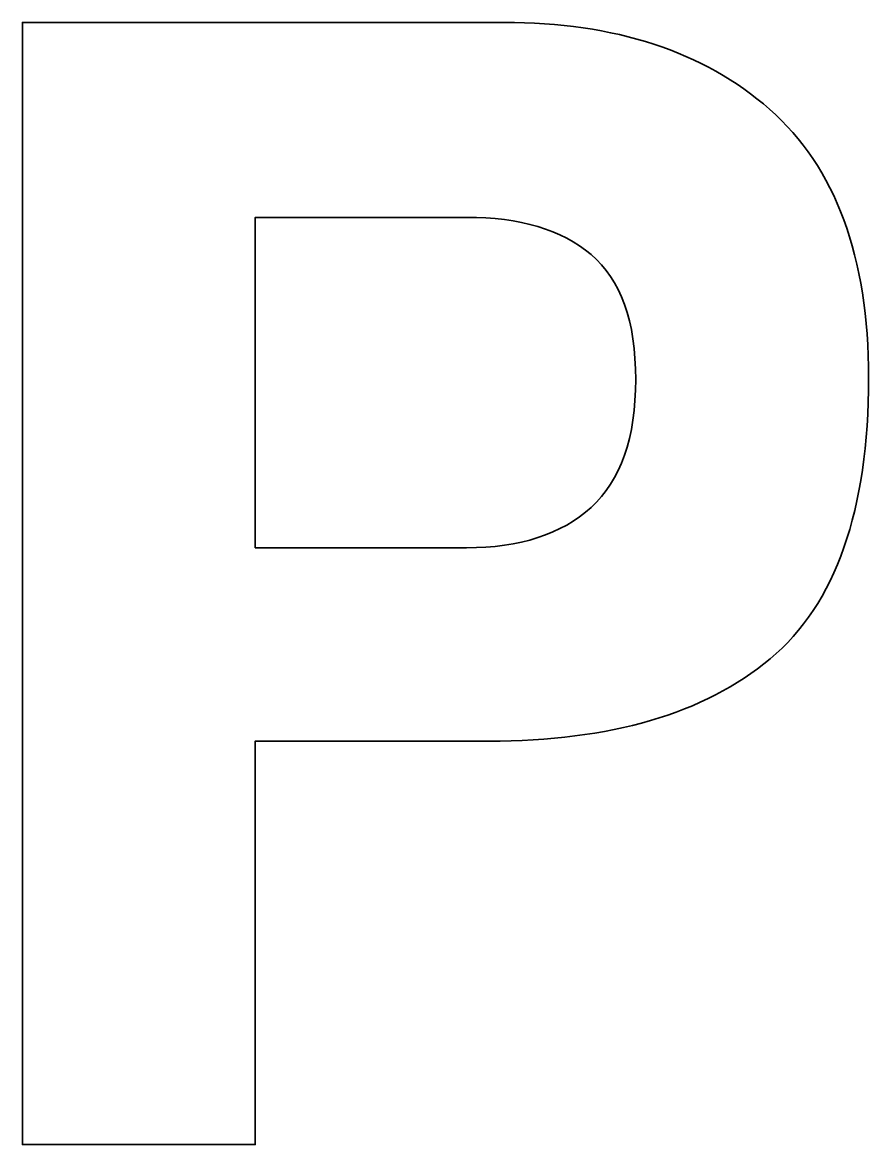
# Model space of a CAD drawing. Header units: inches. Extents: x 0 to 98, y 0 to 130.
import ezdxf

# ---------------------------------------------------------------- set-up
doc = ezdxf.new("R2010")
doc.units = ezdxf.units.IN
doc.header["$MEASUREMENT"] = 0
doc.layers.add('Layer 1', color=7, linetype='Continuous')

msp = doc.modelspace()

# ---------------------------------------------------------------- linework, layer by layer
at = {"layer": 'Layer 1', "color": 179, "lineweight": 35, "true_color": 0x231f20}
for points, knots in [([(86.66, 56.27), (79.05, 49.92), (68.18, 46.74), (54.05, 46.74), (54.05, 46.74), (26.99, 46.74), (26.99, 46.74), (26.99, 46.74), (26.99, 0), (26.99, 0), (26.99, 0), (0, 0), (0, 0), (0, 0), (0, 130), (0, 130), (0, 130), (55.82, 130), (55.82, 130), (68.69, 130), (78.95, 126.65), (86.6, 119.94), (94.25, 113.24), (98.07, 102.86), (98.07, 88.81), (98.07, 73.47), (94.27, 62.62), (86.66, 56.27)], [0, 0, 0, 0, 1, 1, 1, 2, 2, 2, 3, 3, 3, 4, 4, 4, 5, 5, 5, 6, 6, 6, 7, 7, 7, 8, 8, 8, 9, 9, 9, 9]), ([(65.92, 103.1), (62.48, 105.98), (57.67, 107.42), (51.47, 107.42), (51.47, 107.42), (26.99, 107.42), (26.99, 107.42), (26.99, 107.42), (26.99, 69.14), (26.99, 69.14), (26.99, 69.14), (51.47, 69.14), (51.47, 69.14), (57.67, 69.14), (62.48, 70.7), (65.92, 73.82), (69.36, 76.93), (71.08, 81.87), (71.08, 88.64), (71.08, 95.4), (69.36, 100.22), (65.92, 103.1)], [0, 0, 0, 0, 1, 1, 1, 2, 2, 2, 3, 3, 3, 4, 4, 4, 5, 5, 5, 6, 6, 6, 7, 7, 7, 7])]:
    msp.add_open_spline(points, degree=3, knots=knots, dxfattribs=at)

doc.saveas('drawing.dxf')
